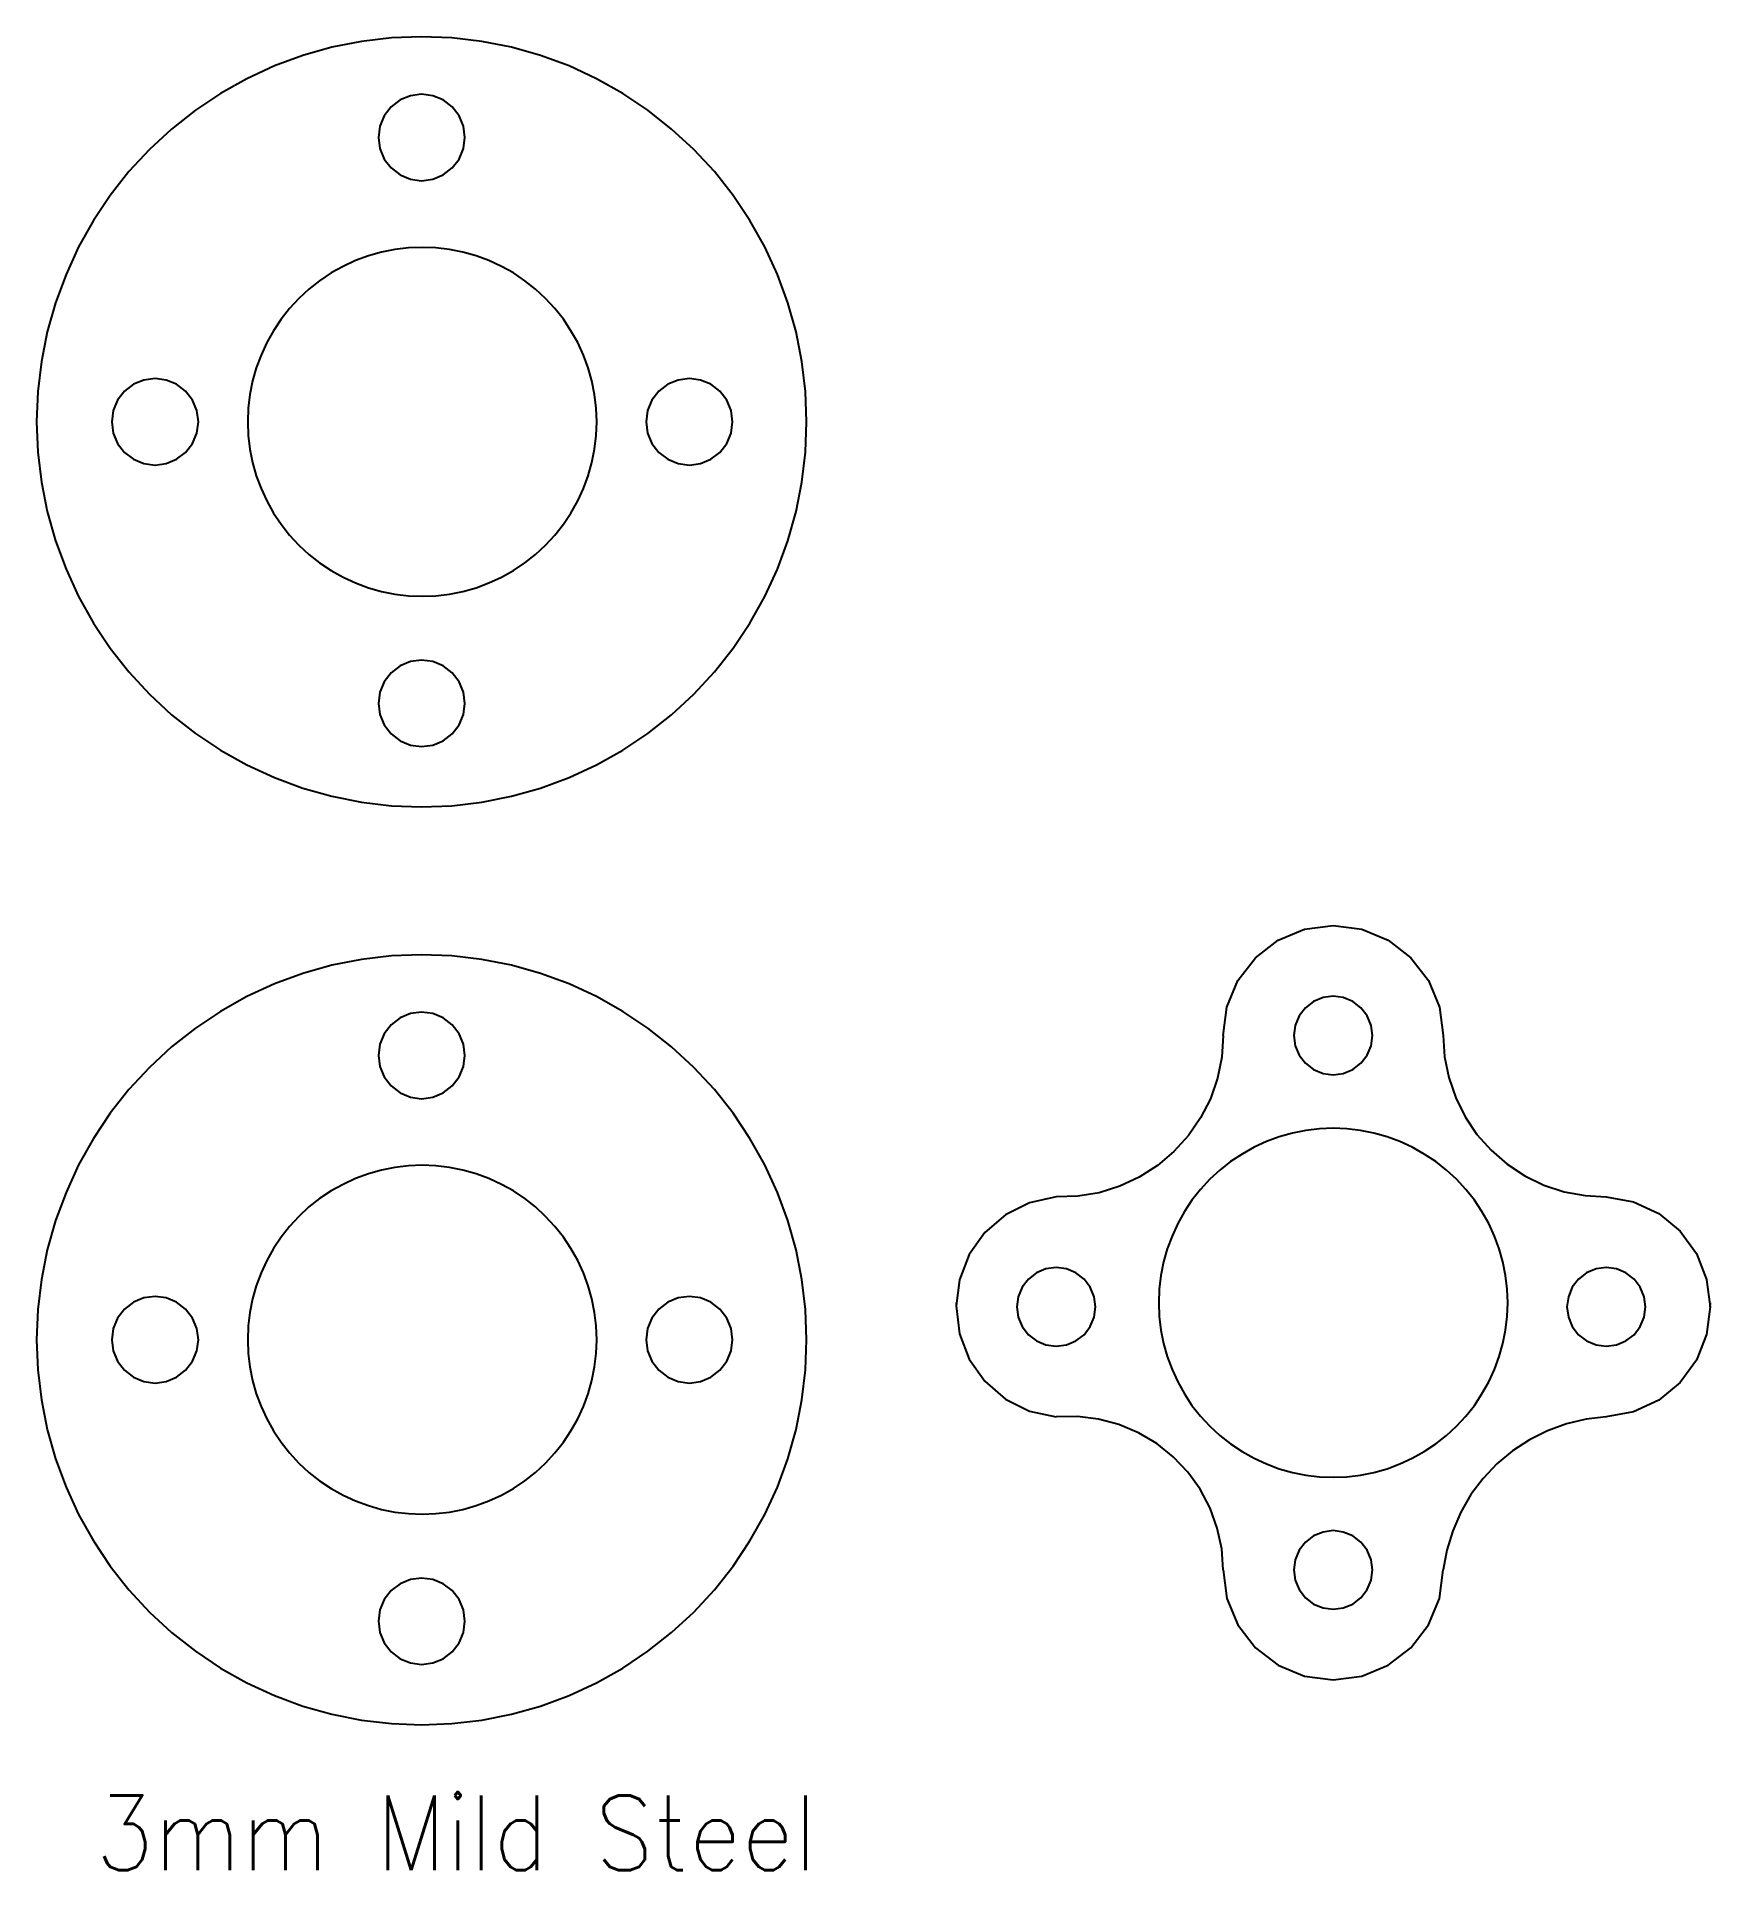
# Model space of a CAD drawing. Extents: x 13 to 120, y -5 to 112.
import ezdxf

# ---------------------------------------------------------------- set-up
doc = ezdxf.new("R2010")
doc.units = 0
doc.layers.get('0').update_dxf_attribs({"true_color": 0xffffff})
doc.layers.add('Layer0', color=7, linetype='Continuous', true_color=0xffffff)
doc.styles.add('textstyle0', font='Standard')

msp = doc.modelspace()

# ---------------------------------------------------------------- linework, layer by layer
at = {"layer": 'Layer0'}
for p, q in [((32.07, 111.22), (30.22, 110.7)), ((33.96, 111.59), (32.07, 111.22)), ((35.87, 111.82), (33.96, 111.59)), ((37.79, 111.89), (35.87, 111.82)), ((39.71, 111.82), (37.79, 111.89)), ((41.62, 111.59), (39.71, 111.82)), ((43.51, 111.22), (41.62, 111.59)), ((45.36, 110.7), (43.51, 111.22)), ((28.42, 110.03), (26.67, 109.22)), ((30.22, 110.7), (28.42, 110.03)), ((47.17, 110.03), (45.36, 110.7)), ((48.91, 109.22), (47.17, 110.03)), ((26.67, 109.22), (24.99, 108.28)), ((50.59, 108.28), (48.91, 109.22)), ((24.99, 108.28), (23.39, 107.22)), ((35.85, 107.43), (35.41, 106.86)), ((36.42, 107.87), (35.85, 107.43)), ((37.08, 108.14), (36.42, 107.87)), ((37.79, 108.23), (37.08, 108.14)), ((38.5, 108.14), (37.79, 108.23)), ((39.17, 107.87), (38.5, 108.14)), ((39.74, 107.43), (39.17, 107.87)), ((40.17, 106.86), (39.74, 107.43)), ((52.19, 107.22), (50.59, 108.28)), ((23.39, 107.22), (21.88, 106.02)), ((35.14, 106.2), (35.04, 105.48)), ((35.41, 106.86), (35.14, 106.2)), ((40.45, 106.2), (40.17, 106.86)), ((40.54, 105.48), (40.45, 106.2)), ((53.7, 106.02), (52.19, 107.22)), ((21.88, 106.02), (20.47, 104.72)), ((35.04, 105.48), (35.14, 104.77)), ((40.45, 104.77), (40.54, 105.48)), ((55.12, 104.72), (53.7, 106.02)), ((20.47, 104.72), (19.16, 103.31)), ((35.14, 104.77), (35.41, 104.11)), ((35.41, 104.11), (35.85, 103.54)), ((39.74, 103.54), (40.17, 104.11)), ((40.17, 104.11), (40.45, 104.77)), ((56.42, 103.31), (55.12, 104.72)), ((19.16, 103.31), (17.97, 101.8)), ((35.85, 103.54), (36.42, 103.1)), ((36.42, 103.1), (37.08, 102.83)), ((37.08, 102.83), (37.79, 102.73)), ((37.79, 102.73), (38.5, 102.83)), ((38.5, 102.83), (39.17, 103.1)), ((39.17, 103.1), (39.74, 103.54)), ((57.61, 101.8), (56.42, 103.31)), ((17.97, 101.8), (16.9, 100.2)), ((58.68, 100.2), (57.61, 101.8)), ((16.9, 100.2), (15.96, 98.52)), ((59.62, 98.52), (58.68, 100.2)), ((15.96, 98.52), (15.16, 96.77)), ((35.23, 98.19), (34.4, 97.95)), ((36.09, 98.36), (35.23, 98.19)), ((36.96, 98.46), (36.09, 98.36)), ((37.83, 98.49), (36.96, 98.46)), ((38.7, 98.46), (37.83, 98.49)), ((39.56, 98.36), (38.7, 98.46)), ((40.42, 98.19), (39.56, 98.36)), ((41.26, 97.95), (40.42, 98.19)), ((60.43, 96.77), (59.62, 98.52)), ((32.03, 96.86), (31.3, 96.37)), ((32.79, 97.28), (32.03, 96.86)), ((33.58, 97.65), (32.79, 97.28)), ((34.4, 97.95), (33.58, 97.65)), ((42.07, 97.65), (41.26, 97.95)), ((42.87, 97.28), (42.07, 97.65)), ((43.63, 96.86), (42.87, 97.28)), ((44.35, 96.37), (43.63, 96.86)), ((15.16, 96.77), (14.49, 94.97)), ((30.62, 95.84), (29.98, 95.24)), ((31.3, 96.37), (30.62, 95.84)), ((45.03, 95.84), (44.35, 96.37)), ((45.67, 95.24), (45.03, 95.84)), ((61.09, 94.97), (60.43, 96.77)), ((14.49, 94.97), (13.97, 93.11)), ((29.39, 94.6), (28.85, 93.92)), ((29.98, 95.24), (29.39, 94.6)), ((46.27, 94.6), (45.67, 95.24)), ((46.81, 93.92), (46.27, 94.6)), ((61.62, 93.11), (61.09, 94.97)), ((28.85, 93.92), (28.36, 93.19)), ((47.29, 93.19), (46.81, 93.92)), ((13.97, 93.11), (13.59, 91.23)), ((27.94, 92.43), (27.57, 91.64)), ((28.36, 93.19), (27.94, 92.43)), ((47.72, 92.43), (47.29, 93.19)), ((48.08, 91.64), (47.72, 92.43)), ((61.99, 91.23), (61.62, 93.11)), ((13.59, 91.23), (13.37, 89.32)), ((27.57, 91.64), (27.27, 90.82)), ((48.38, 90.82), (48.08, 91.64)), ((62.22, 89.32), (61.99, 91.23)), ((20.11, 90.05), (19.45, 89.78)), ((20.83, 90.14), (20.11, 90.05)), ((21.54, 90.05), (20.83, 90.14)), ((22.2, 89.78), (21.54, 90.05)), ((27.03, 89.99), (26.86, 89.13)), ((27.27, 90.82), (27.03, 89.99)), ((48.62, 89.99), (48.38, 90.82)), ((48.79, 89.13), (48.62, 89.99)), ((54.11, 90.05), (53.45, 89.78)), ((54.83, 90.14), (54.11, 90.05)), ((55.54, 90.05), (54.83, 90.14)), ((56.2, 89.78), (55.54, 90.05)), ((13.37, 89.32), (13.29, 87.39)), ((18.44, 88.77), (18.17, 88.11)), ((18.88, 89.34), (18.44, 88.77)), ((19.45, 89.78), (18.88, 89.34)), ((22.77, 89.34), (22.2, 89.78)), ((23.21, 88.77), (22.77, 89.34)), ((23.48, 88.11), (23.21, 88.77)), ((26.86, 89.13), (26.76, 88.27)), ((48.89, 88.27), (48.79, 89.13)), ((52.44, 88.77), (52.17, 88.11)), ((52.88, 89.34), (52.44, 88.77)), ((53.45, 89.78), (52.88, 89.34)), ((56.77, 89.34), (56.2, 89.78)), ((57.21, 88.77), (56.77, 89.34)), ((57.48, 88.11), (57.21, 88.77)), ((62.29, 87.39), (62.22, 89.32)), ((18.17, 88.11), (18.08, 87.39)), ((23.58, 87.39), (23.48, 88.11)), ((26.76, 88.27), (26.73, 87.39)), ((48.93, 87.39), (48.89, 88.27)), ((52.17, 88.11), (52.08, 87.39)), ((57.58, 87.39), (57.48, 88.11)), ((13.29, 87.39), (13.37, 85.47)), ((18.08, 87.39), (18.17, 86.68)), ((18.17, 86.68), (18.44, 86.02)), ((23.21, 86.02), (23.48, 86.68)), ((23.48, 86.68), (23.58, 87.39)), ((26.73, 87.39), (26.76, 86.52)), ((26.76, 86.52), (26.86, 85.66)), ((48.79, 85.66), (48.89, 86.52)), ((48.89, 86.52), (48.93, 87.39)), ((52.08, 87.39), (52.17, 86.68)), ((52.17, 86.68), (52.44, 86.02)), ((57.21, 86.02), (57.48, 86.68)), ((57.48, 86.68), (57.58, 87.39)), ((62.22, 85.47), (62.29, 87.39)), ((13.37, 85.47), (13.59, 83.56)), ((18.44, 86.02), (18.88, 85.45)), ((18.88, 85.45), (19.45, 85.01)), ((22.2, 85.01), (22.77, 85.45)), ((22.77, 85.45), (23.21, 86.02)), ((26.86, 85.66), (27.03, 84.8)), ((48.62, 84.8), (48.79, 85.66)), ((52.44, 86.02), (52.88, 85.45)), ((52.88, 85.45), (53.45, 85.01)), ((56.2, 85.01), (56.77, 85.45)), ((56.77, 85.45), (57.21, 86.02)), ((61.99, 83.56), (62.22, 85.47)), ((19.45, 85.01), (20.11, 84.74)), ((20.11, 84.74), (20.83, 84.64)), ((20.83, 84.64), (21.54, 84.74)), ((21.54, 84.74), (22.2, 85.01)), ((27.03, 84.8), (27.27, 83.96)), ((48.38, 83.96), (48.62, 84.8)), ((53.45, 85.01), (54.11, 84.74)), ((54.11, 84.74), (54.83, 84.64)), ((54.83, 84.64), (55.54, 84.74)), ((55.54, 84.74), (56.2, 85.01)), ((13.59, 83.56), (13.97, 81.68)), ((27.27, 83.96), (27.57, 83.15)), ((27.57, 83.15), (27.94, 82.36)), ((47.72, 82.36), (48.08, 83.15)), ((48.08, 83.15), (48.38, 83.96)), ((61.62, 81.68), (61.99, 83.56)), ((13.97, 81.68), (14.49, 79.82)), ((27.94, 82.36), (28.36, 81.59)), ((47.29, 81.59), (47.72, 82.36)), ((61.09, 79.82), (61.62, 81.68)), ((28.36, 81.59), (28.85, 80.87)), ((28.85, 80.87), (29.39, 80.19)), ((46.27, 80.19), (46.81, 80.87)), ((46.81, 80.87), (47.29, 81.59)), ((14.49, 79.82), (15.16, 78.02)), ((29.39, 80.19), (29.98, 79.55)), ((29.98, 79.55), (30.62, 78.95)), ((45.03, 78.95), (45.67, 79.55)), ((45.67, 79.55), (46.27, 80.19)), ((60.43, 78.02), (61.09, 79.82)), ((30.62, 78.95), (31.3, 78.41)), ((31.3, 78.41), (32.03, 77.93)), ((43.63, 77.93), (44.35, 78.41)), ((44.35, 78.41), (45.03, 78.95)), ((15.16, 78.02), (15.96, 76.27)), ((32.03, 77.93), (32.79, 77.5)), ((32.79, 77.5), (33.58, 77.14)), ((33.58, 77.14), (34.4, 76.84)), ((41.26, 76.84), (42.07, 77.14)), ((42.07, 77.14), (42.87, 77.5)), ((42.87, 77.5), (43.63, 77.93)), ((59.62, 76.27), (60.43, 78.02)), ((15.96, 76.27), (16.9, 74.59)), ((34.4, 76.84), (35.23, 76.6)), ((35.23, 76.6), (36.09, 76.43)), ((36.09, 76.43), (36.96, 76.33)), ((36.96, 76.33), (37.83, 76.29)), ((37.83, 76.29), (38.7, 76.33)), ((38.7, 76.33), (39.56, 76.43)), ((39.56, 76.43), (40.42, 76.6)), ((40.42, 76.6), (41.26, 76.84)), ((58.68, 74.59), (59.62, 76.27)), ((16.9, 74.59), (17.97, 72.99)), ((57.61, 72.99), (58.68, 74.59)), ((17.97, 72.99), (19.16, 71.48)), ((56.42, 71.48), (57.61, 72.99)), ((19.16, 71.48), (20.47, 70.07)), ((35.85, 71.43), (35.41, 70.86)), ((36.42, 71.87), (35.85, 71.43)), ((37.08, 72.14), (36.42, 71.87)), ((37.79, 72.23), (37.08, 72.14)), ((38.5, 72.14), (37.79, 72.23)), ((39.17, 71.87), (38.5, 72.14)), ((39.74, 71.43), (39.17, 71.87)), ((40.17, 70.86), (39.74, 71.43)), ((55.12, 70.07), (56.42, 71.48)), ((20.47, 70.07), (21.88, 68.76)), ((35.14, 70.2), (35.04, 69.48)), ((35.41, 70.86), (35.14, 70.2)), ((40.45, 70.2), (40.17, 70.86)), ((40.54, 69.48), (40.45, 70.2)), ((53.7, 68.76), (55.12, 70.07)), ((35.04, 69.48), (35.14, 68.77)), ((40.45, 68.77), (40.54, 69.48)), ((21.88, 68.76), (23.39, 67.57)), ((35.14, 68.77), (35.41, 68.11)), ((35.41, 68.11), (35.85, 67.54)), ((39.74, 67.54), (40.17, 68.11)), ((40.17, 68.11), (40.45, 68.77)), ((52.19, 67.57), (53.7, 68.76)), ((23.39, 67.57), (24.99, 66.5)), ((24.99, 66.5), (26.67, 65.56)), ((35.85, 67.54), (36.42, 67.1)), ((36.42, 67.1), (37.08, 66.83)), ((37.08, 66.83), (37.79, 66.73)), ((37.79, 66.73), (38.5, 66.83)), ((38.5, 66.83), (39.17, 67.1)), ((39.17, 67.1), (39.74, 67.54)), ((48.91, 65.56), (50.59, 66.5)), ((50.59, 66.5), (52.19, 67.57)), ((26.67, 65.56), (28.42, 64.76)), ((47.17, 64.76), (48.91, 65.56)), ((28.42, 64.76), (30.22, 64.09)), ((45.36, 64.09), (47.17, 64.76)), ((30.22, 64.09), (32.07, 63.57)), ((32.07, 63.57), (33.96, 63.2)), ((33.96, 63.2), (35.87, 62.97)), ((39.71, 62.97), (41.62, 63.2)), ((41.62, 63.2), (43.51, 63.57)), ((43.51, 63.57), (45.36, 64.09)), ((35.87, 62.97), (37.79, 62.89)), ((37.79, 62.89), (39.71, 62.97)), ((92.3, 54.41), (93.98, 55.11)), ((93.98, 55.11), (95.8, 55.35)), ((95.8, 55.35), (97.61, 55.11)), ((97.61, 55.11), (99.3, 54.41)), ((90.85, 53.3), (92.3, 54.41)), ((99.3, 54.41), (100.74, 53.3)), ((32.07, 52.82), (30.22, 52.3)), ((33.96, 53.19), (32.07, 52.82)), ((35.87, 53.42), (33.96, 53.19)), ((37.79, 53.49), (35.87, 53.42)), ((39.71, 53.42), (37.79, 53.49)), ((41.62, 53.19), (39.71, 53.42)), ((43.51, 52.82), (41.62, 53.19)), ((45.36, 52.3), (43.51, 52.82)), ((89.73, 51.85), (90.85, 53.3)), ((100.74, 53.3), (101.86, 51.85)), ((28.42, 51.63), (26.67, 50.82)), ((30.22, 52.3), (28.42, 51.63)), ((47.17, 51.63), (45.36, 52.3)), ((48.91, 50.82), (47.17, 51.63)), ((89.03, 50.16), (89.73, 51.85)), ((101.86, 51.85), (102.56, 50.16)), ((26.67, 50.82), (24.99, 49.88)), ((50.59, 49.88), (48.91, 50.82)), ((94.55, 50.51), (94.03, 50.11)), ((95.15, 50.76), (94.55, 50.51)), ((95.8, 50.85), (95.15, 50.76)), ((96.44, 50.76), (95.8, 50.85)), ((97.05, 50.51), (96.44, 50.76)), ((97.56, 50.11), (97.05, 50.51)), ((24.99, 49.88), (23.39, 48.82)), ((35.85, 49.03), (35.41, 48.46)), ((36.42, 49.47), (35.85, 49.03)), ((37.08, 49.74), (36.42, 49.47)), ((37.79, 49.83), (37.08, 49.74)), ((38.5, 49.74), (37.79, 49.83)), ((39.17, 49.47), (38.5, 49.74)), ((39.74, 49.03), (39.17, 49.47)), ((40.17, 48.46), (39.74, 49.03)), ((52.19, 48.82), (50.59, 49.88)), ((88.8, 48.35), (89.03, 50.16)), ((93.63, 49.6), (93.38, 48.99)), ((94.03, 50.11), (93.63, 49.6)), ((97.96, 49.6), (97.56, 50.11)), ((98.21, 48.99), (97.96, 49.6)), ((102.56, 50.16), (102.8, 48.35)), ((23.39, 48.82), (21.88, 47.62)), ((35.41, 48.46), (35.14, 47.8)), ((40.45, 47.8), (40.17, 48.46)), ((53.7, 47.62), (52.19, 48.82)), ((88.8, 48.35), (88.7, 46.98)), ((93.38, 48.99), (93.3, 48.35)), ((93.3, 48.35), (93.38, 47.7)), ((98.3, 48.35), (98.21, 48.99)), ((98.21, 47.7), (98.3, 48.35)), ((102.8, 48.35), (102.88, 47)), ((21.88, 47.62), (20.47, 46.32)), ((35.14, 47.8), (35.04, 47.08)), ((35.04, 47.08), (35.14, 46.37)), ((40.54, 47.08), (40.45, 47.8)), ((40.45, 46.37), (40.54, 47.08)), ((55.12, 46.32), (53.7, 47.62)), ((88.7, 46.98), (88.43, 45.63)), ((93.38, 47.7), (93.63, 47.1)), ((93.63, 47.1), (94.03, 46.58)), ((97.56, 46.58), (97.96, 47.1)), ((97.96, 47.1), (98.21, 47.7)), ((102.88, 47), (103.15, 45.67)), ((20.47, 46.32), (19.16, 44.91)), ((35.14, 46.37), (35.41, 45.71)), ((35.41, 45.71), (35.85, 45.14)), ((39.74, 45.14), (40.17, 45.71)), ((40.17, 45.71), (40.45, 46.37)), ((56.42, 44.91), (55.12, 46.32)), ((88.43, 45.63), (87.98, 44.33)), ((94.03, 46.58), (94.55, 46.18)), ((94.55, 46.18), (95.15, 45.93)), ((95.15, 45.93), (95.8, 45.85)), ((95.8, 45.85), (96.44, 45.93)), ((96.44, 45.93), (97.05, 46.18)), ((97.05, 46.18), (97.56, 46.58)), ((103.15, 45.67), (103.59, 44.39)), ((19.16, 44.91), (17.97, 43.4)), ((35.85, 45.14), (36.42, 44.7)), ((36.42, 44.7), (37.08, 44.43)), ((37.08, 44.43), (37.79, 44.33)), ((37.79, 44.33), (38.5, 44.43)), ((38.5, 44.43), (39.17, 44.7)), ((39.17, 44.7), (39.74, 45.14)), ((57.61, 43.4), (56.42, 44.91)), ((87.98, 44.33), (87.36, 43.11)), ((103.59, 44.39), (104.19, 43.18)), ((17.97, 43.4), (16.9, 41.8)), ((58.68, 41.8), (57.61, 43.4)), ((104.19, 43.18), (104.94, 42.06)), ((87.36, 43.11), (86.58, 41.98)), ((93.2, 42.14), (92.36, 41.9)), ((94.06, 42.31), (93.2, 42.14)), ((94.92, 42.41), (94.06, 42.31)), ((95.8, 42.45), (94.92, 42.41)), ((96.67, 42.41), (95.8, 42.45)), ((97.53, 42.31), (96.67, 42.41)), ((98.39, 42.14), (97.53, 42.31)), ((99.23, 41.9), (98.39, 42.14)), ((104.94, 42.06), (105.84, 41.05)), ((16.9, 41.8), (15.96, 40.12)), ((59.62, 40.12), (58.68, 41.8)), ((85.66, 40.96), (84.61, 40.07)), ((86.58, 41.98), (85.66, 40.96)), ((90.76, 41.24), (90, 40.81)), ((91.55, 41.6), (90.76, 41.24)), ((92.36, 41.9), (91.55, 41.6)), ((100.04, 41.6), (99.23, 41.9)), ((100.83, 41.24), (100.04, 41.6)), ((101.59, 40.81), (100.83, 41.24)), ((105.84, 41.05), (106.86, 40.16)), ((15.96, 40.12), (15.16, 38.37)), ((35.23, 39.79), (34.4, 39.55)), ((36.09, 39.96), (35.23, 39.79)), ((36.96, 40.06), (36.09, 39.96)), ((37.83, 40.09), (36.96, 40.06)), ((38.7, 40.06), (37.83, 40.09)), ((39.56, 39.96), (38.7, 40.06)), ((40.42, 39.79), (39.56, 39.96)), ((41.26, 39.55), (40.42, 39.79)), ((60.43, 38.37), (59.62, 40.12)), ((84.61, 40.07), (83.45, 39.34)), ((88.59, 39.79), (87.95, 39.2)), ((89.27, 40.33), (88.59, 39.79)), ((90, 40.81), (89.27, 40.33)), ((102.32, 40.33), (101.59, 40.81)), ((103, 39.79), (102.32, 40.33)), ((103.64, 39.2), (103, 39.79)), ((106.86, 40.16), (107.99, 39.42)), ((32.79, 38.88), (32.03, 38.46)), ((33.58, 39.25), (32.79, 38.88)), ((34.4, 39.55), (33.58, 39.25)), ((42.07, 39.25), (41.26, 39.55)), ((42.87, 38.88), (42.07, 39.25)), ((43.63, 38.46), (42.87, 38.88)), ((82.21, 38.76), (80.9, 38.35)), ((83.45, 39.34), (82.21, 38.76)), ((87.35, 38.56), (86.81, 37.87)), ((87.95, 39.2), (87.35, 38.56)), ((104.24, 38.56), (103.64, 39.2)), ((104.78, 37.87), (104.24, 38.56)), ((107.99, 39.42), (109.21, 38.83)), ((109.21, 38.83), (110.49, 38.41)), ((15.16, 38.37), (14.49, 36.57)), ((30.62, 37.44), (29.98, 36.84)), ((31.3, 37.97), (30.62, 37.44)), ((32.03, 38.46), (31.3, 37.97)), ((44.35, 37.97), (43.63, 38.46)), ((45.03, 37.44), (44.35, 37.97)), ((45.67, 36.84), (45.03, 37.44)), ((61.09, 36.57), (60.43, 38.37)), ((76.48, 37.71), (74.94, 36.94)), ((78.17, 38.08), (76.48, 37.71)), ((79.54, 38.13), (78.17, 38.08)), ((80.9, 38.35), (79.54, 38.13)), ((86.81, 37.87), (86.33, 37.15)), ((105.26, 37.15), (104.78, 37.87)), ((110.49, 38.41), (111.82, 38.16)), ((111.82, 38.16), (113.17, 38.08)), ((113.17, 38.08), (114.91, 37.76)), ((114.91, 37.76), (116.51, 37.02)), ((14.49, 36.57), (13.97, 34.71)), ((29.39, 36.2), (28.85, 35.52)), ((29.98, 36.84), (29.39, 36.2)), ((46.27, 36.2), (45.67, 36.84)), ((46.81, 35.52), (46.27, 36.2)), ((61.62, 34.71), (61.09, 36.57)), ((74.94, 36.94), (73.63, 35.82)), ((85.9, 36.39), (85.54, 35.59)), ((86.33, 37.15), (85.9, 36.39)), ((105.69, 36.39), (105.26, 37.15)), ((106.05, 35.59), (105.69, 36.39)), ((116.51, 37.02), (117.87, 35.9)), ((28.85, 35.52), (28.36, 34.79)), ((47.29, 34.79), (46.81, 35.52)), ((73.63, 35.82), (72.63, 34.41)), ((85.54, 35.59), (85.24, 34.78)), ((106.35, 34.78), (106.05, 35.59)), ((117.87, 35.9), (118.91, 34.47)), ((13.97, 34.71), (13.59, 32.83)), ((27.94, 34.03), (27.57, 33.24)), ((28.36, 34.79), (27.94, 34.03)), ((47.72, 34.03), (47.29, 34.79)), ((48.08, 33.24), (47.72, 34.03)), ((61.99, 32.83), (61.62, 34.71)), ((72.63, 34.41), (72.01, 32.8)), ((85, 33.94), (84.83, 33.08)), ((85.24, 34.78), (85, 33.94)), ((106.59, 33.94), (106.35, 34.78)), ((106.76, 33.08), (106.59, 33.94)), ((118.91, 34.47), (119.56, 32.83)), ((13.59, 32.83), (13.37, 30.92)), ((27.57, 33.24), (27.27, 32.42)), ((48.38, 32.42), (48.08, 33.24)), ((62.22, 30.92), (61.99, 32.83)), ((72.01, 32.8), (71.8, 31.15)), ((76.4, 32.85), (76.01, 32.33)), ((76.92, 33.25), (76.4, 32.85)), ((77.52, 33.5), (76.92, 33.25)), ((78.17, 33.58), (77.52, 33.5)), ((78.82, 33.5), (78.17, 33.58)), ((79.42, 33.25), (78.82, 33.5)), ((79.94, 32.85), (79.42, 33.25)), ((80.34, 32.33), (79.94, 32.85)), ((84.83, 33.08), (84.73, 32.22)), ((106.86, 32.22), (106.76, 33.08)), ((111.4, 32.85), (111.01, 32.33)), ((111.92, 33.25), (111.4, 32.85)), ((112.52, 33.5), (111.92, 33.25)), ((113.17, 33.58), (112.52, 33.5)), ((113.82, 33.5), (113.17, 33.58)), ((114.42, 33.25), (113.82, 33.5)), ((114.94, 32.85), (114.42, 33.25)), ((115.34, 32.33), (114.94, 32.85)), ((119.56, 32.83), (119.78, 31.08)), ((20.11, 31.65), (19.45, 31.38)), ((20.83, 31.74), (20.11, 31.65)), ((21.54, 31.65), (20.83, 31.74)), ((22.2, 31.38), (21.54, 31.65)), ((27.03, 31.59), (26.86, 30.73)), ((27.27, 32.42), (27.03, 31.59)), ((48.62, 31.59), (48.38, 32.42)), ((48.79, 30.73), (48.62, 31.59)), ((54.11, 31.65), (53.45, 31.38)), ((54.83, 31.74), (54.11, 31.65)), ((55.54, 31.65), (54.83, 31.74)), ((56.2, 31.38), (55.54, 31.65)), ((75.76, 31.73), (75.67, 31.08)), ((76.01, 32.33), (75.76, 31.73)), ((80.59, 31.73), (80.34, 32.33)), ((80.67, 31.08), (80.59, 31.73)), ((84.73, 32.22), (84.7, 31.35)), ((106.9, 31.35), (106.86, 32.22)), ((110.76, 31.73), (110.67, 31.08)), ((111.01, 32.33), (110.76, 31.73)), ((115.59, 31.73), (115.34, 32.33)), ((115.67, 31.08), (115.59, 31.73)), ((13.37, 30.92), (13.29, 28.99)), ((18.44, 30.37), (18.17, 29.71)), ((18.88, 30.94), (18.44, 30.37)), ((19.45, 31.38), (18.88, 30.94)), ((22.77, 30.94), (22.2, 31.38)), ((23.21, 30.37), (22.77, 30.94)), ((23.48, 29.71), (23.21, 30.37)), ((26.86, 30.73), (26.76, 29.87)), ((48.89, 29.87), (48.79, 30.73)), ((52.44, 30.37), (52.17, 29.71)), ((52.88, 30.94), (52.44, 30.37)), ((53.45, 31.38), (52.88, 30.94)), ((56.77, 30.94), (56.2, 31.38)), ((57.21, 30.37), (56.77, 30.94)), ((57.48, 29.71), (57.21, 30.37)), ((62.29, 28.99), (62.22, 30.92)), ((71.8, 31.35), (71.8, 31.15)), ((71.8, 31.15), (72.01, 29.37)), ((75.67, 31.08), (75.76, 30.44)), ((75.76, 30.44), (76.01, 29.83)), ((80.34, 29.83), (80.59, 30.44)), ((80.59, 30.44), (80.67, 31.08)), ((84.7, 31.35), (84.73, 30.48)), ((84.73, 30.48), (84.83, 29.61)), ((106.76, 29.61), (106.86, 30.48)), ((106.86, 30.48), (106.9, 31.35)), ((110.67, 31.08), (110.76, 30.44)), ((110.76, 30.44), (111.01, 29.83)), ((115.34, 29.83), (115.59, 30.44)), ((115.59, 30.44), (115.67, 31.08)), ((119.78, 31.08), (119.56, 29.33)), ((119.78, 31.08), (119.8, 31.35)), ((18.17, 29.71), (18.08, 28.99)), ((23.58, 28.99), (23.48, 29.71)), ((26.76, 29.87), (26.73, 28.99)), ((48.93, 28.99), (48.89, 29.87)), ((52.17, 29.71), (52.08, 28.99)), ((57.58, 28.99), (57.48, 29.71)), ((72.01, 29.37), (72.63, 27.76)), ((76.01, 29.83), (76.4, 29.31)), ((76.4, 29.31), (76.92, 28.92)), ((79.42, 28.92), (79.94, 29.31)), ((79.94, 29.31), (80.34, 29.83)), ((84.83, 29.61), (85, 28.76)), ((106.59, 28.76), (106.76, 29.61)), ((111.01, 29.83), (111.4, 29.31)), ((111.4, 29.31), (111.92, 28.92)), ((114.42, 28.92), (114.94, 29.31)), ((114.94, 29.31), (115.34, 29.83)), ((119.56, 29.33), (118.91, 27.69)), ((13.29, 28.99), (13.37, 27.07)), ((18.08, 28.99), (18.17, 28.28)), ((18.17, 28.28), (18.44, 27.62)), ((23.21, 27.62), (23.48, 28.28)), ((23.48, 28.28), (23.58, 28.99)), ((26.73, 28.99), (26.76, 28.12)), ((26.76, 28.12), (26.86, 27.26)), ((48.79, 27.26), (48.89, 28.12)), ((48.89, 28.12), (48.93, 28.99)), ((52.08, 28.99), (52.17, 28.28)), ((52.17, 28.28), (52.44, 27.62)), ((57.21, 27.62), (57.48, 28.28)), ((57.48, 28.28), (57.58, 28.99)), ((62.22, 27.07), (62.29, 28.99)), ((76.92, 28.92), (77.52, 28.67)), ((77.52, 28.67), (78.17, 28.58)), ((78.17, 28.58), (78.82, 28.67)), ((78.82, 28.67), (79.42, 28.92)), ((85, 28.76), (85.24, 27.92)), ((106.35, 27.92), (106.59, 28.76)), ((111.92, 28.92), (112.52, 28.67)), ((112.52, 28.67), (113.17, 28.58)), ((113.17, 28.58), (113.82, 28.67)), ((113.82, 28.67), (114.42, 28.92)), ((13.37, 27.07), (13.59, 25.16)), ((18.44, 27.62), (18.88, 27.05)), ((18.88, 27.05), (19.45, 26.61)), ((22.2, 26.61), (22.77, 27.05)), ((22.77, 27.05), (23.21, 27.62)), ((26.86, 27.26), (27.03, 26.4)), ((48.62, 26.4), (48.79, 27.26)), ((52.44, 27.62), (52.88, 27.05)), ((52.88, 27.05), (53.45, 26.61)), ((56.2, 26.61), (56.77, 27.05)), ((56.77, 27.05), (57.21, 27.62)), ((61.99, 25.16), (62.22, 27.07)), ((72.63, 27.76), (73.63, 26.35)), ((85.24, 27.92), (85.54, 27.1)), ((85.54, 27.1), (85.9, 26.31)), ((105.69, 26.31), (106.05, 27.1)), ((106.05, 27.1), (106.35, 27.92)), ((118.91, 27.69), (117.87, 26.27)), ((19.45, 26.61), (20.11, 26.34)), ((20.11, 26.34), (20.83, 26.24)), ((20.83, 26.24), (21.54, 26.34)), ((21.54, 26.34), (22.2, 26.61)), ((27.03, 26.4), (27.27, 25.56)), ((48.38, 25.56), (48.62, 26.4)), ((53.45, 26.61), (54.11, 26.34)), ((54.11, 26.34), (54.83, 26.24)), ((54.83, 26.24), (55.54, 26.34)), ((55.54, 26.34), (56.2, 26.61)), ((73.63, 26.35), (74.94, 25.22)), ((85.9, 26.31), (86.33, 25.55)), ((105.26, 25.55), (105.69, 26.31)), ((117.87, 26.27), (116.51, 25.15)), ((13.59, 25.16), (13.97, 23.28)), ((27.27, 25.56), (27.57, 24.75)), ((27.57, 24.75), (27.94, 23.96)), ((47.72, 23.96), (48.08, 24.75)), ((48.08, 24.75), (48.38, 25.56)), ((61.62, 23.28), (61.99, 25.16)), ((74.94, 25.22), (76.48, 24.45)), ((86.33, 25.55), (86.81, 24.82)), ((86.81, 24.82), (87.35, 24.14)), ((104.24, 24.14), (104.78, 24.82)), ((104.78, 24.82), (105.26, 25.55)), ((116.51, 25.15), (114.91, 24.4)), ((27.94, 23.96), (28.36, 23.19)), ((47.29, 23.19), (47.72, 23.96)), ((76.48, 24.45), (78.17, 24.08)), ((79.52, 24.11), (78.17, 24.08)), ((80.86, 23.95), (79.52, 24.11)), ((82.16, 23.6), (80.86, 23.95)), ((83.41, 23.08), (82.16, 23.6)), ((87.35, 24.14), (87.95, 23.5)), ((87.95, 23.5), (88.59, 22.91)), ((103, 22.91), (103.64, 23.5)), ((103.64, 23.5), (104.24, 24.14)), ((110.64, 23.64), (109.43, 23.2)), ((111.89, 23.94), (110.64, 23.64)), ((113.17, 24.08), (111.89, 23.94)), ((114.91, 24.4), (113.17, 24.08)), ((13.97, 23.28), (14.49, 21.42)), ((28.36, 23.19), (28.85, 22.47)), ((28.85, 22.47), (29.39, 21.79)), ((46.27, 21.79), (46.81, 22.47)), ((46.81, 22.47), (47.29, 23.19)), ((61.09, 21.42), (61.62, 23.28)), ((84.57, 22.39), (83.41, 23.08)), ((85.62, 21.55), (84.57, 22.39)), ((88.59, 22.91), (89.27, 22.37)), ((89.27, 22.37), (90, 21.88)), ((101.59, 21.88), (102.32, 22.37)), ((102.32, 22.37), (103, 22.91)), ((108.28, 22.63), (107.2, 21.92)), ((109.43, 23.2), (108.28, 22.63)), ((14.49, 21.42), (15.16, 19.62)), ((29.39, 21.79), (29.98, 21.15)), ((29.98, 21.15), (30.62, 20.55)), ((45.03, 20.55), (45.67, 21.15)), ((45.67, 21.15), (46.27, 21.79)), ((60.43, 19.62), (61.09, 21.42)), ((86.55, 20.57), (85.62, 21.55)), ((90, 21.88), (90.76, 21.46)), ((90.76, 21.46), (91.55, 21.09)), ((91.55, 21.09), (92.36, 20.79)), ((99.23, 20.79), (100.04, 21.09)), ((100.04, 21.09), (100.83, 21.46)), ((100.83, 21.46), (101.59, 21.88)), ((106.21, 21.1), (105.33, 20.17)), ((107.2, 21.92), (106.21, 21.1)), ((30.62, 20.55), (31.3, 20.01)), ((31.3, 20.01), (32.03, 19.53)), ((43.63, 19.53), (44.35, 20.01)), ((44.35, 20.01), (45.03, 20.55)), ((87.34, 19.48), (86.55, 20.57)), ((92.36, 20.79), (93.2, 20.55)), ((93.2, 20.55), (94.06, 20.38)), ((94.06, 20.38), (94.92, 20.28)), ((94.92, 20.28), (95.8, 20.25)), ((95.8, 20.25), (96.67, 20.28)), ((96.67, 20.28), (97.53, 20.38)), ((97.53, 20.38), (98.39, 20.55)), ((98.39, 20.55), (99.23, 20.79)), ((105.33, 20.17), (104.56, 19.14)), ((15.16, 19.62), (15.96, 17.87)), ((32.03, 19.53), (32.79, 19.1)), ((32.79, 19.1), (33.58, 18.74)), ((33.58, 18.74), (34.4, 18.44)), ((41.26, 18.44), (42.07, 18.74)), ((42.07, 18.74), (42.87, 19.1)), ((42.87, 19.1), (43.63, 19.53)), ((59.62, 17.87), (60.43, 19.62)), ((87.97, 18.28), (87.34, 19.48)), ((104.56, 19.14), (103.91, 18.02)), ((15.96, 17.87), (16.9, 16.19)), ((34.4, 18.44), (35.23, 18.2)), ((35.23, 18.2), (36.09, 18.03)), ((36.09, 18.03), (36.96, 17.93)), ((36.96, 17.93), (37.83, 17.89)), ((37.83, 17.89), (38.7, 17.93)), ((38.7, 17.93), (39.56, 18.03)), ((39.56, 18.03), (40.42, 18.2)), ((40.42, 18.2), (41.26, 18.44)), ((58.68, 16.19), (59.62, 17.87)), ((88.42, 17.01), (87.97, 18.28)), ((103.91, 18.02), (103.4, 16.84)), ((88.7, 15.69), (88.42, 17.01)), ((94.55, 16.51), (94.03, 16.11)), ((95.15, 16.76), (94.55, 16.51)), ((95.8, 16.85), (95.15, 16.76)), ((96.44, 16.76), (95.8, 16.85)), ((97.05, 16.51), (96.44, 16.76)), ((97.56, 16.11), (97.05, 16.51)), ((103.4, 16.84), (103.02, 15.61)), ((16.9, 16.19), (17.97, 14.59)), ((57.61, 14.59), (58.68, 16.19)), ((88.8, 14.35), (88.7, 15.69)), ((93.63, 15.6), (93.38, 14.99)), ((94.03, 16.11), (93.63, 15.6)), ((97.96, 15.6), (97.56, 16.11)), ((98.21, 14.99), (97.96, 15.6)), ((103.02, 15.61), (102.8, 14.35)), ((17.97, 14.59), (19.16, 13.08)), ((56.42, 13.08), (57.61, 14.59)), ((88.8, 14.35), (89.03, 12.53)), ((93.38, 14.99), (93.3, 14.35)), ((93.3, 14.35), (93.38, 13.7)), ((98.3, 14.35), (98.21, 14.99)), ((98.21, 13.7), (98.3, 14.35)), ((102.56, 12.53), (102.8, 14.35)), ((19.16, 13.08), (20.47, 11.67)), ((35.85, 13.03), (35.41, 12.46)), ((36.42, 13.47), (35.85, 13.03)), ((37.08, 13.74), (36.42, 13.47)), ((37.79, 13.83), (37.08, 13.74)), ((38.5, 13.74), (37.79, 13.83)), ((39.17, 13.47), (38.5, 13.74)), ((39.74, 13.03), (39.17, 13.47)), ((40.17, 12.46), (39.74, 13.03)), ((55.12, 11.67), (56.42, 13.08)), ((93.38, 13.7), (93.63, 13.1)), ((93.63, 13.1), (94.03, 12.58)), ((97.56, 12.58), (97.96, 13.1)), ((97.96, 13.1), (98.21, 13.7)), ((20.47, 11.67), (21.88, 10.36)), ((35.14, 11.8), (35.04, 11.08)), ((35.41, 12.46), (35.14, 11.8)), ((40.45, 11.8), (40.17, 12.46)), ((40.54, 11.08), (40.45, 11.8)), ((53.7, 10.36), (55.12, 11.67)), ((89.03, 12.53), (89.73, 10.85)), ((94.03, 12.58), (94.55, 12.18)), ((94.55, 12.18), (95.15, 11.93)), ((95.15, 11.93), (95.8, 11.85)), ((95.8, 11.85), (96.44, 11.93)), ((96.44, 11.93), (97.05, 12.18)), ((97.05, 12.18), (97.56, 12.58)), ((101.86, 10.85), (102.56, 12.53)), ((35.04, 11.08), (35.14, 10.37)), ((40.45, 10.37), (40.54, 11.08)), ((89.73, 10.85), (90.85, 9.4)), ((100.74, 9.4), (101.86, 10.85)), ((21.88, 10.36), (23.39, 9.17)), ((35.14, 10.37), (35.41, 9.71)), ((35.41, 9.71), (35.85, 9.14)), ((39.74, 9.14), (40.17, 9.71)), ((40.17, 9.71), (40.45, 10.37)), ((52.19, 9.17), (53.7, 10.36)), ((90.85, 9.4), (92.3, 8.28)), ((99.3, 8.28), (100.74, 9.4)), ((23.39, 9.17), (24.99, 8.1)), ((35.85, 9.14), (36.42, 8.7)), ((36.42, 8.7), (37.08, 8.43)), ((37.08, 8.43), (37.79, 8.33)), ((37.79, 8.33), (38.5, 8.43)), ((38.5, 8.43), (39.17, 8.7)), ((39.17, 8.7), (39.74, 9.14)), ((50.59, 8.1), (52.19, 9.17)), ((92.3, 8.28), (93.98, 7.59)), ((97.61, 7.59), (99.3, 8.28)), ((24.99, 8.1), (26.67, 7.16)), ((26.67, 7.16), (28.42, 6.36)), ((47.17, 6.36), (48.91, 7.16)), ((48.91, 7.16), (50.59, 8.1)), ((93.98, 7.59), (95.8, 7.35)), ((95.8, 7.35), (97.61, 7.59)), ((28.42, 6.36), (30.22, 5.69)), ((45.36, 5.69), (47.17, 6.36)), ((30.22, 5.69), (32.07, 5.17)), ((32.07, 5.17), (33.96, 4.8)), ((33.96, 4.8), (35.87, 4.57)), ((39.71, 4.57), (41.62, 4.8)), ((41.62, 4.8), (43.51, 5.17)), ((43.51, 5.17), (45.36, 5.69)), ((35.87, 4.57), (37.79, 4.49)), ((37.79, 4.49), (39.71, 4.57))]:
    msp.add_line(p, q, dxfattribs=at)

# ---------------------------------------------------------------- texts
at = {"insert": (40, 0), "char_height": 4.7625, "attachment_point": 2, "style": 'textstyle0'}
msp.add_mtext('3mm Mild Steel', dxfattribs=at)

doc.saveas('drawing.dxf')
